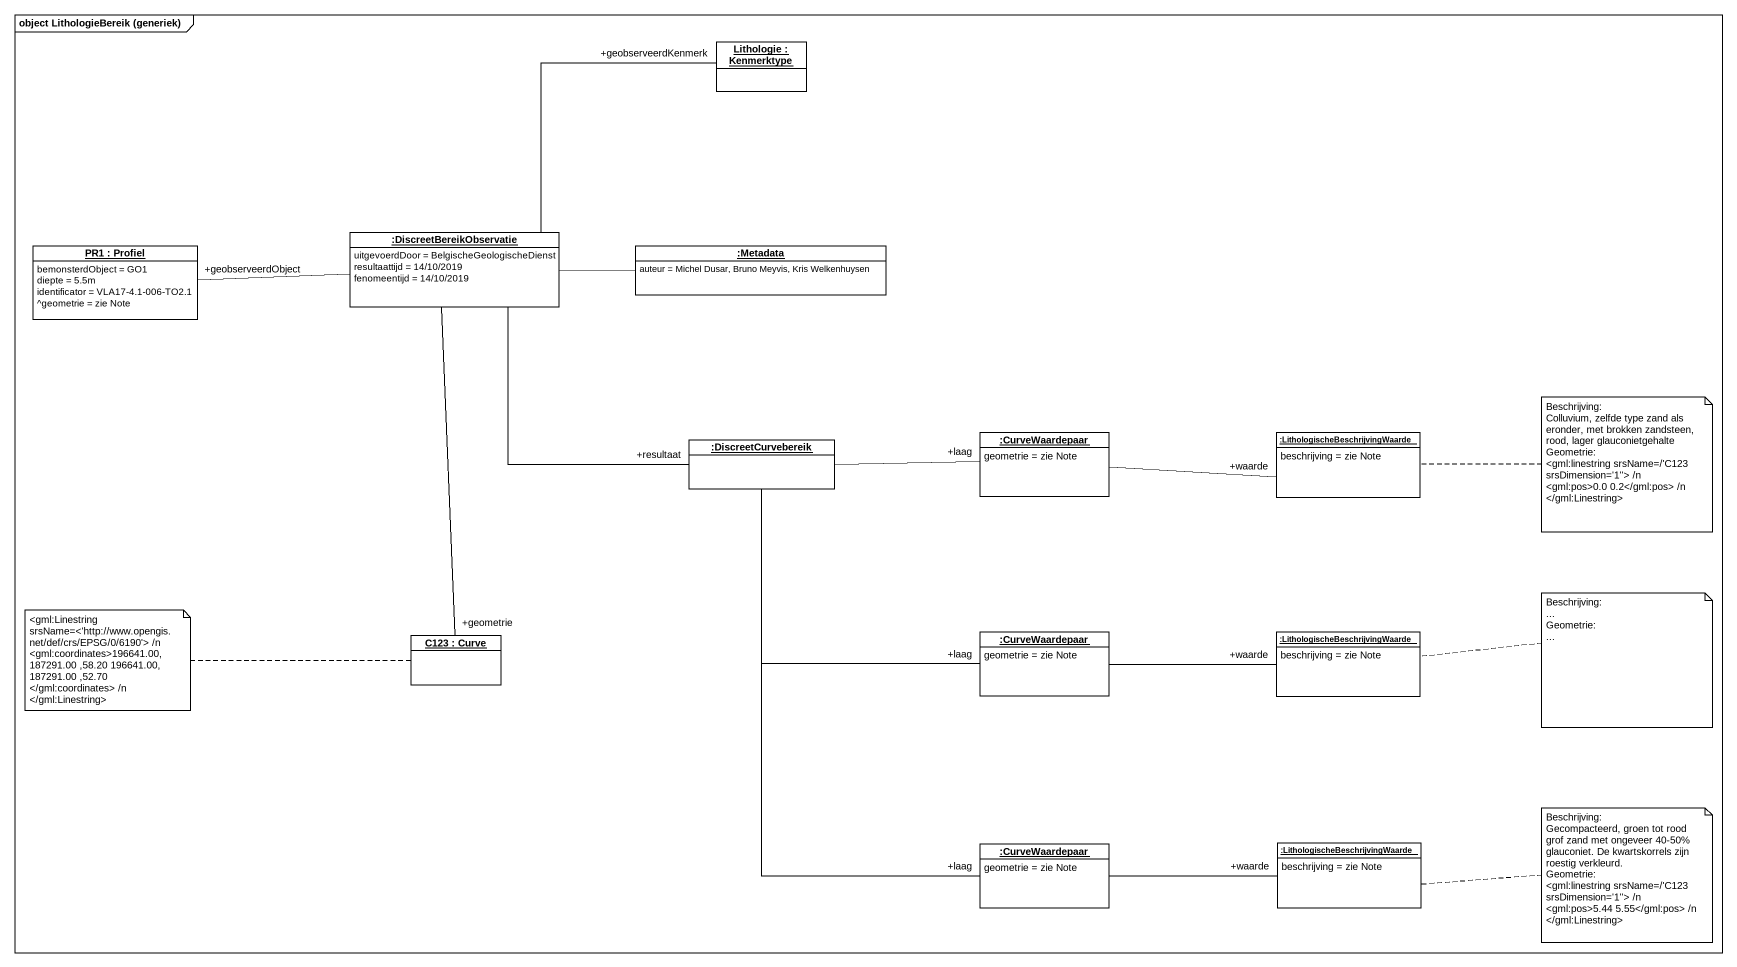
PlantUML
@startuml
mainframe object LithologieBereik (generiek)
hide circle
hide empty members
object "Lithologie : Kenmerktype" as Lithologie
object "PR1 : Profiel" as PR1 {
  bemonsterdObject = GO1
  diepte = 5.5m
  identificator = VLA17-4.1-006-TO2.1
  ^geometrie = zie Note
}
object ":DiscreetBereikObservatie" as DiscreetBereikObservatie {
  uitgevoerdDoor = BelgischeGeologischeDienst
  resultaattijd = 14/10/2019
  fenomeentijd = 14/10/2019
}
object ":Metadata" as Metadata {
  auteur = Michel Dusar, Bruno Meyvis, Kris Welkenhuysen
}
object ":DiscreetCurvebereik" as DiscreetCurvebereik
object ":CurveWaardepaar" as CurveWaardepaar {
  geometrie = zie Note
}
object ":LithologischeBeschrijvingWaarde" as LithologischeBeschrijvingWaa {
  beschrijving = zie Note
}
object "C123 : Curve" as C123
object ":CurveWaardepaar" as CurveWaardepaar_2 {
  geometrie = zie Note
}
object ":LithologischeBeschrijvingWaarde" as LithologischeBeschrijvingWaa_2 {
  beschrijving = zie Note
}
object ":CurveWaardepaar" as CurveWaardepaar_3 {
  geometrie = zie Note
}
object ":LithologischeBeschrijvingWaarde" as LithologischeBeschrijvingWaa_3 {
  beschrijving = zie Note
}
PR1 "+geobserveerdObject" -right- DiscreetBereikObservatie
DiscreetBereikObservatie -up- "+geobserveerdKenmerk" Lithologie
DiscreetBereikObservatie -right- Metadata
DiscreetBereikObservatie -- "+resultaat" DiscreetCurvebereik
DiscreetBereikObservatie -- "+geometrie" C123
DiscreetCurvebereik -right- "+laag" CurveWaardepaar
DiscreetCurvebereik -- "+laag" CurveWaardepaar_2
DiscreetCurvebereik -- "+laag" CurveWaardepaar_3
CurveWaardepaar -right- "+waarde" LithologischeBeschrijvingWaa
CurveWaardepaar_2 -right- "+waarde" LithologischeBeschrijvingWaa_2
CurveWaardepaar_3 -right- "+waarde" LithologischeBeschrijvingWaa_3
note right of LithologischeBeschrijvingWaa
  Beschrijving:
  Colluvium, zelfde type zand als eronder, met brokken zandsteen, rood, lager glauconietgehalte
  Geometrie:
  <gml:linestring srsName=/'C123 srsDimension='1''> /n
  <gml:pos>0.0 0.2</gml:pos> /n
  </gml:Linestring>
end note
note right of LithologischeBeschrijvingWaa_2
  Beschrijving:
  ~...
  Geometrie:
  ~...
end note
note left of C123 : <gml:Linestring srsName=<'http://www.opengis.net/def/crs/EPSG/0/6190'> /n <gml:coordinates>196641.00, 187291.00 ,58.20 196641.00, 187291.00 ,52.70 </gml:coordinates> /n </gml:Linestring>
note right of LithologischeBeschrijvingWaa_3
  Beschrijving:
  Gecompacteerd, groen tot rood grof zand met ongeveer 40-50% glauconiet. De kwartskorrels zijn roestig verkleurd.
  Geometrie:
  <gml:linestring srsName=/'C123 srsDimension='1''> /n
  <gml:pos>5.44 5.55</gml:pos> /n
  </gml:Linestring>
end note
@enduml
